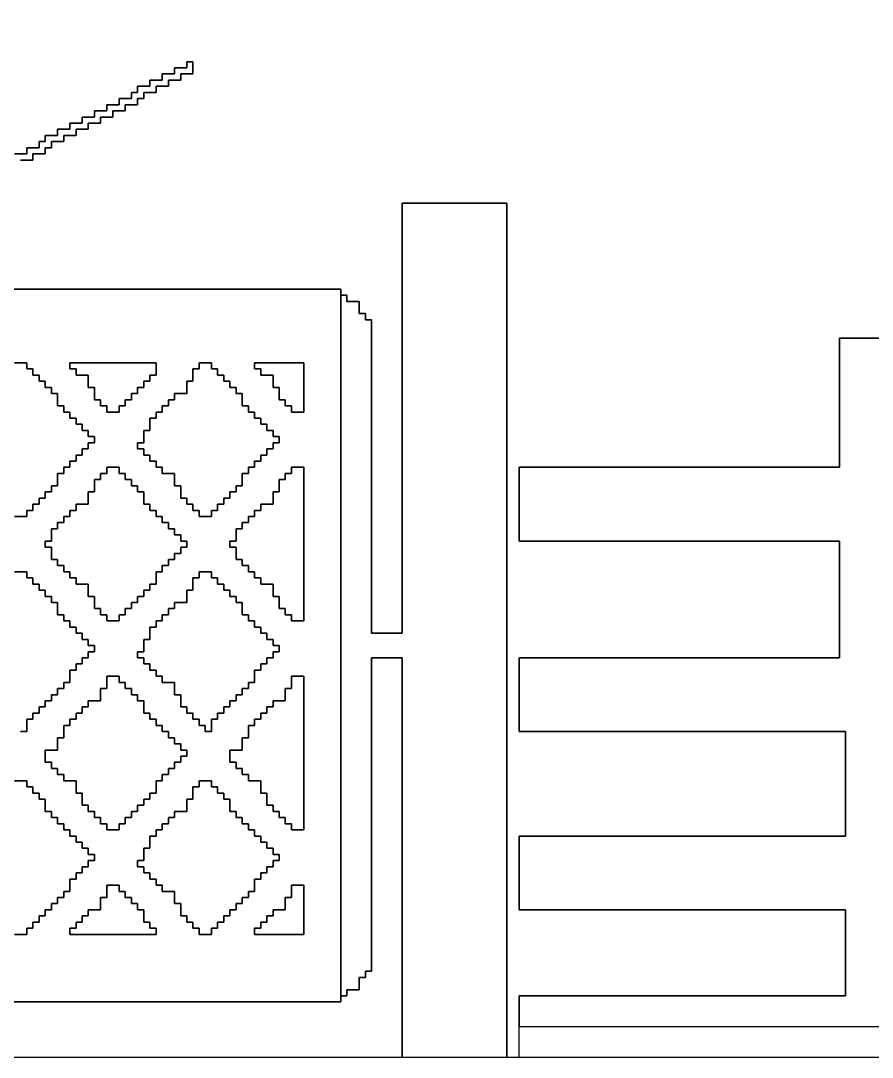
# Model space of a CAD drawing. Header units: millimetres. Extents: x 0 to 6624, y -35 to 3500.
# Drawn here: x 5465.1 to 5784.4, y 0 to 388.9 of the extents above; entities that cross this region are included whole.
import ezdxf

# ---------------------------------------------------------------- set-up
doc = ezdxf.new("R2010")
doc.units = ezdxf.units.MM
for name, color, linetype in [('AUTHORITY_DIMENSIONS', 7, 'Continuous'), ('garden_ground', 7, 'Continuous'), ('shiorido', 7, 'Continuous'), ('yotsume_gaki', 7, 'Continuous')]:
    doc.layers.add(name, color=color, linetype=linetype)

msp = doc.modelspace()

# ---------------------------------------------------------------- linework, layer by layer
at = {"layer": 'AUTHORITY_DIMENSIONS'}
msp.add_lwpolyline([(4080, 0), (6580, 0), (6580, 3500), (4080, 3500)], close=True, dxfattribs=at)
at = {"layer": 'garden_ground'}
for points in [[(5462.73, 338.93), (5467.35, 338.93), (5467.35, 341.24), (5471.97, 341.24), (5471.97, 343.54), (5474.28, 343.54), (5474.28, 345.85), (5478.89, 345.85), (5478.89, 348.16), (5483.51, 348.16), (5483.51, 350.46), (5488.13, 350.46), (5488.13, 352.77), (5492.74, 352.77), (5492.74, 355.07), (5497.36, 355.07), (5497.36, 357.38), (5501.98, 357.38), (5501.98, 359.68), (5506.59, 359.68), (5506.59, 361.99), (5508.9, 361.99), (5508.9, 364.3), (5513.52, 364.3), (5513.52, 366.6), (5518.13, 366.6), (5518.13, 368.91), (5522.75, 368.91), (5522.75, 371.21), (5527.37, 371.21), (5527.37, 373.52), (5529.68, 373.52), (5529.68, 368.91), (5525.06, 368.91), (5525.06, 366.6), (5520.44, 366.6), (5520.44, 364.3), (5515.83, 364.3), (5515.83, 361.99), (5511.21, 361.99), (5511.21, 359.68), (5508.9, 359.68), (5508.9, 357.38), (5504.28, 357.38), (5504.28, 355.07), (5499.67, 355.07), (5499.67, 352.77), (5495.05, 352.77), (5495.05, 350.46), (5490.43, 350.46), (5490.43, 348.16), (5485.82, 348.16), (5485.82, 345.85), (5481.2, 345.85), (5481.2, 343.54), (5476.58, 343.54), (5476.58, 341.24), (5474.28, 341.24), (5474.28, 338.93), (5469.66, 338.93), (5469.66, 336.63), (5465.04, 336.63)], [(5377.32, 288.21), (5585.08, 288.21), (5585.08, 285.9), (5587.39, 285.9), (5587.39, 283.6), (5592, 283.6), (5592, 278.99), (5594.31, 278.99), (5594.31, 276.68), (5596.62, 276.68), (5596.62, 159.09), (5608.16, 159.09), (5608.16, 320.49), (5647.41, 320.49), (5647.41, 0), (5652.02, 0), (5652.02, 23.06), (5774.37, 23.06), (5774.37, 55.34), (5652.02, 55.34), (5652.02, 83), (5774.37, 83), (5774.37, 122.2), (5652.02, 122.2), (5652.02, 149.87), (5772.06, 149.87), (5772.06, 193.68), (5652.02, 193.68), (5652.02, 221.34), (5772.06, 221.34), (5772.06, 269.76), (5799.76, 269.76)], [(5462.73, 202.9), (5467.35, 202.9), (5467.35, 205.2), (5469.66, 205.2), (5469.66, 207.51), (5471.97, 207.51), (5471.97, 209.82), (5474.28, 209.82), (5474.28, 212.12), (5476.58, 212.12), (5476.58, 214.43), (5478.89, 214.43), (5478.89, 219.04), (5481.2, 219.04), (5481.2, 221.34), (5483.51, 221.34), (5483.51, 223.65), (5485.82, 223.65), (5485.82, 225.96), (5488.13, 225.96), (5488.13, 228.26), (5490.43, 228.26), (5490.43, 230.57), (5492.74, 230.57), (5492.74, 232.87), (5490.43, 232.87), (5490.43, 235.18), (5488.13, 235.18), (5488.13, 237.48), (5485.82, 237.48), (5485.82, 239.79), (5483.51, 239.79), (5483.51, 242.09), (5481.2, 242.09), (5481.2, 244.4), (5478.89, 244.4), (5478.89, 249.01), (5476.58, 249.01), (5476.58, 251.32), (5474.28, 251.32), (5474.28, 253.62), (5471.97, 253.62), (5471.97, 255.93), (5469.66, 255.93), (5469.66, 258.23), (5467.35, 258.23), (5467.35, 260.54), (5462.73, 260.54)], [(5465.04, 122.2), (5467.35, 122.2), (5467.35, 126.81), (5469.66, 126.81), (5469.66, 129.12), (5471.97, 129.12), (5471.97, 131.42), (5474.28, 131.42), (5474.28, 133.73), (5476.58, 133.73), (5476.58, 136.03), (5478.89, 136.03), (5478.89, 138.34), (5481.2, 138.34), (5481.2, 140.65), (5483.51, 140.65), (5483.51, 145.26), (5485.82, 145.26), (5485.82, 147.56), (5488.13, 147.56), (5488.13, 149.87), (5490.43, 149.87), (5490.43, 152.17), (5492.74, 152.17), (5492.74, 154.48), (5490.43, 154.48), (5490.43, 156.79), (5488.13, 156.79), (5488.13, 159.09), (5485.82, 159.09), (5485.82, 161.4), (5483.51, 161.4), (5483.51, 163.7), (5481.2, 163.7), (5481.2, 166.01), (5478.89, 166.01), (5478.89, 170.62), (5476.58, 170.62), (5476.58, 172.92), (5474.28, 172.92), (5474.28, 175.23), (5471.97, 175.23), (5471.97, 177.54), (5469.66, 177.54), (5469.66, 179.84), (5467.35, 179.84), (5467.35, 182.15), (5462.73, 182.15)], [(5095.7, 0), (5608.16, 0), (5608.16, 149.87), (5596.62, 149.87), (5596.62, 149.87), (5596.62, 32.28), (5594.31, 32.28), (5594.31, 29.97), (5592, 29.97), (5592, 25.36), (5587.39, 25.36), (5587.39, 23.06), (5585.08, 23.06), (5585.08, 20.75), (5118.78, 20.75)], [(5462.73, 46.11), (5467.35, 46.11), (5467.35, 48.42), (5469.66, 48.42), (5469.66, 50.72), (5471.97, 50.72), (5471.97, 53.03), (5474.28, 53.03), (5474.28, 55.34), (5476.58, 55.34), (5476.58, 57.64), (5478.89, 57.64), (5478.89, 59.95), (5481.2, 59.95), (5481.2, 62.25), (5483.51, 62.25), (5483.51, 66.86), (5485.82, 66.86), (5485.82, 69.17), (5488.13, 69.17), (5488.13, 71.48), (5490.43, 71.48), (5490.43, 73.78), (5492.74, 73.78), (5492.74, 76.09), (5490.43, 76.09), (5490.43, 78.39), (5488.13, 78.39), (5488.13, 80.7), (5485.82, 80.7), (5485.82, 83), (5483.51, 83), (5483.51, 85.31), (5481.2, 85.31), (5481.2, 87.62), (5478.89, 87.62), (5478.89, 89.92), (5476.58, 89.92), (5476.58, 92.23), (5474.28, 92.23), (5474.28, 96.84), (5471.97, 96.84), (5471.97, 99.14), (5469.66, 99.14), (5469.66, 101.45), (5467.35, 101.45), (5467.35, 103.75), (5462.73, 103.75)]]:
    msp.add_lwpolyline(points, dxfattribs=at)
for points in [[(5483.51, 260.54), (5483.51, 258.23), (5485.82, 258.23), (5485.82, 255.93), (5490.43, 255.93), (5490.43, 251.32), (5492.74, 251.32), (5492.74, 246.71), (5495.05, 246.71), (5495.05, 244.4), (5497.36, 244.4), (5497.36, 242.09), (5501.98, 242.09), (5501.98, 244.4), (5504.28, 244.4), (5504.28, 246.71), (5506.59, 246.71), (5506.59, 249.01), (5508.9, 249.01), (5508.9, 251.32), (5511.21, 251.32), (5511.21, 253.62), (5513.52, 253.62), (5513.52, 255.93), (5515.83, 255.93), (5515.83, 260.54), (5483.51, 260.54)], [(5531.99, 260.54), (5531.99, 258.23), (5529.68, 258.23), (5529.68, 253.62), (5527.37, 253.62), (5527.37, 249.01), (5522.75, 249.01), (5522.75, 246.71), (5520.44, 246.71), (5520.44, 244.4), (5518.13, 244.4), (5518.13, 242.09), (5515.83, 242.09), (5515.83, 239.79), (5513.52, 239.79), (5513.52, 235.18), (5511.21, 235.18), (5511.21, 230.57), (5508.9, 230.57), (5508.9, 228.26), (5511.21, 228.26), (5511.21, 225.96), (5513.52, 225.96), (5513.52, 223.65), (5515.83, 223.65), (5515.83, 221.34), (5518.13, 221.34), (5518.13, 219.04), (5522.75, 219.04), (5522.75, 214.43), (5525.06, 214.43), (5525.06, 209.82), (5527.37, 209.82), (5527.37, 207.51), (5529.68, 207.51), (5529.68, 205.2), (5531.99, 205.2), (5531.99, 202.9), (5536.6, 202.9), (5536.6, 205.2), (5538.91, 205.2), (5538.91, 207.51), (5541.22, 207.51), (5541.22, 209.82), (5543.53, 209.82), (5543.53, 212.12), (5545.84, 212.12), (5545.84, 214.43), (5548.14, 214.43), (5548.14, 219.04), (5550.45, 219.04), (5550.45, 221.34), (5552.76, 221.34), (5552.76, 223.65), (5555.07, 223.65), (5555.07, 225.96), (5557.38, 225.96), (5557.38, 228.26), (5559.69, 228.26), (5559.69, 230.57), (5561.99, 230.57), (5561.99, 232.87), (5559.69, 232.87), (5559.69, 235.18), (5557.38, 235.18), (5557.38, 237.48), (5555.07, 237.48), (5555.07, 239.79), (5552.76, 239.79), (5552.76, 242.09), (5550.45, 242.09), (5550.45, 244.4), (5548.14, 244.4), (5548.14, 249.01), (5545.84, 249.01), (5545.84, 251.32), (5543.53, 251.32), (5543.53, 253.62), (5541.22, 253.62), (5541.22, 255.93), (5538.91, 255.93), (5538.91, 258.23), (5536.6, 258.23), (5536.6, 260.54), (5531.99, 260.54)], [(5552.76, 260.54), (5552.76, 258.23), (5555.07, 258.23), (5555.07, 255.93), (5559.69, 255.93), (5559.69, 251.32), (5561.99, 251.32), (5561.99, 246.71), (5564.3, 246.71), (5564.3, 244.4), (5566.61, 244.4), (5566.61, 242.09), (5571.23, 242.09), (5571.23, 260.54), (5552.76, 260.54)], [(5497.36, 221.34), (5497.36, 219.04), (5495.05, 219.04), (5495.05, 216.73), (5492.74, 216.73), (5492.74, 212.12), (5490.43, 212.12), (5490.43, 207.51), (5485.82, 207.51), (5485.82, 205.2), (5483.51, 205.2), (5483.51, 202.9), (5481.2, 202.9), (5481.2, 200.59), (5478.89, 200.59), (5478.89, 198.29), (5476.58, 198.29), (5476.58, 193.68), (5474.28, 193.68), (5474.28, 191.37), (5476.58, 191.37), (5476.58, 186.76), (5478.89, 186.76), (5478.89, 184.45), (5481.2, 184.45), (5481.2, 182.15), (5483.51, 182.15), (5483.51, 179.84), (5485.82, 179.84), (5485.82, 177.54), (5490.43, 177.54), (5490.43, 172.92), (5492.74, 172.92), (5492.74, 168.31), (5495.05, 168.31), (5495.05, 166.01), (5497.36, 166.01), (5497.36, 163.7), (5501.98, 163.7), (5501.98, 166.01), (5504.28, 166.01), (5504.28, 168.31), (5506.59, 168.31), (5506.59, 170.62), (5508.9, 170.62), (5508.9, 172.92), (5511.21, 172.92), (5511.21, 175.23), (5513.52, 175.23), (5513.52, 177.54), (5515.83, 177.54), (5515.83, 182.15), (5518.13, 182.15), (5518.13, 184.45), (5520.44, 184.45), (5520.44, 186.76), (5522.75, 186.76), (5522.75, 189.06), (5525.06, 189.06), (5525.06, 191.37), (5527.37, 191.37), (5527.37, 193.68), (5525.06, 193.68), (5525.06, 195.98), (5522.75, 195.98), (5522.75, 198.29), (5520.44, 198.29), (5520.44, 200.59), (5518.13, 200.59), (5518.13, 202.9), (5515.83, 202.9), (5515.83, 205.2), (5513.52, 205.2), (5513.52, 207.51), (5511.21, 207.51), (5511.21, 212.12), (5508.9, 212.12), (5508.9, 214.43), (5506.59, 214.43), (5506.59, 216.73), (5504.28, 216.73), (5504.28, 219.04), (5501.98, 219.04), (5501.98, 221.34), (5497.36, 221.34)], [(5566.61, 221.34), (5566.61, 219.04), (5564.3, 219.04), (5564.3, 216.73), (5561.99, 216.73), (5561.99, 212.12), (5559.69, 212.12), (5559.69, 207.51), (5555.07, 207.51), (5555.07, 205.2), (5552.76, 205.2), (5552.76, 202.9), (5550.45, 202.9), (5550.45, 200.59), (5548.14, 200.59), (5548.14, 198.29), (5545.84, 198.29), (5545.84, 193.68), (5543.53, 193.68), (5543.53, 191.37), (5545.84, 191.37), (5545.84, 186.76), (5548.14, 186.76), (5548.14, 184.45), (5550.45, 184.45), (5550.45, 182.15), (5552.76, 182.15), (5552.76, 179.84), (5555.07, 179.84), (5555.07, 177.54), (5559.69, 177.54), (5559.69, 172.92), (5561.99, 172.92), (5561.99, 168.31), (5564.3, 168.31), (5564.3, 166.01), (5566.61, 166.01), (5566.61, 163.7), (5571.23, 163.7), (5571.23, 221.34), (5566.61, 221.34)], [(5531.99, 182.15), (5531.99, 179.84), (5529.68, 179.84), (5529.68, 175.23), (5527.37, 175.23), (5527.37, 170.62), (5522.75, 170.62), (5522.75, 168.31), (5520.44, 168.31), (5520.44, 166.01), (5518.13, 166.01), (5518.13, 163.7), (5515.83, 163.7), (5515.83, 161.4), (5513.52, 161.4), (5513.52, 156.79), (5511.21, 156.79), (5511.21, 152.17), (5508.9, 152.17), (5508.9, 149.87), (5511.21, 149.87), (5511.21, 147.56), (5513.52, 147.56), (5513.52, 145.26), (5515.83, 145.26), (5515.83, 142.95), (5518.13, 142.95), (5518.13, 140.65), (5522.75, 140.65), (5522.75, 136.03), (5525.06, 136.03), (5525.06, 131.42), (5527.37, 131.42), (5527.37, 129.12), (5529.68, 129.12), (5529.68, 126.81), (5531.99, 126.81), (5531.99, 124.51), (5534.29, 124.51), (5534.29, 122.2), (5536.6, 122.2), (5536.6, 126.81), (5538.91, 126.81), (5538.91, 129.12), (5541.22, 129.12), (5541.22, 131.42), (5543.53, 131.42), (5543.53, 133.73), (5545.84, 133.73), (5545.84, 136.03), (5548.14, 136.03), (5548.14, 138.34), (5550.45, 138.34), (5550.45, 140.65), (5552.76, 140.65), (5552.76, 145.26), (5555.07, 145.26), (5555.07, 147.56), (5557.38, 147.56), (5557.38, 149.87), (5559.69, 149.87), (5559.69, 152.17), (5561.99, 152.17), (5561.99, 154.48), (5559.69, 154.48), (5559.69, 156.79), (5557.38, 156.79), (5557.38, 159.09), (5555.07, 159.09), (5555.07, 161.4), (5552.76, 161.4), (5552.76, 163.7), (5550.45, 163.7), (5550.45, 166.01), (5548.14, 166.01), (5548.14, 170.62), (5545.84, 170.62), (5545.84, 172.92), (5543.53, 172.92), (5543.53, 175.23), (5541.22, 175.23), (5541.22, 177.54), (5538.91, 177.54), (5538.91, 179.84), (5536.6, 179.84), (5536.6, 182.15), (5531.99, 182.15)], [(5497.36, 142.95), (5497.36, 138.34), (5495.05, 138.34), (5495.05, 133.73), (5490.43, 133.73), (5490.43, 131.42), (5488.13, 131.42), (5488.13, 129.12), (5485.82, 129.12), (5485.82, 126.81), (5483.51, 126.81), (5483.51, 124.51), (5481.2, 124.51), (5481.2, 119.89), (5478.89, 119.89), (5478.89, 115.28), (5474.28, 115.28), (5474.28, 110.67), (5476.58, 110.67), (5476.58, 108.37), (5478.89, 108.37), (5478.89, 106.06), (5481.2, 106.06), (5481.2, 103.75), (5485.82, 103.75), (5485.82, 99.14), (5488.13, 99.14), (5488.13, 94.53), (5490.43, 94.53), (5490.43, 92.23), (5492.74, 92.23), (5492.74, 89.92), (5495.05, 89.92), (5495.05, 87.62), (5497.36, 87.62), (5497.36, 85.31), (5501.98, 85.31), (5501.98, 87.62), (5504.28, 87.62), (5504.28, 89.92), (5506.59, 89.92), (5506.59, 92.23), (5508.9, 92.23), (5508.9, 94.53), (5511.21, 94.53), (5511.21, 96.84), (5513.52, 96.84), (5513.52, 99.14), (5515.83, 99.14), (5515.83, 103.75), (5518.13, 103.75), (5518.13, 106.06), (5520.44, 106.06), (5520.44, 108.37), (5522.75, 108.37), (5522.75, 110.67), (5525.06, 110.67), (5525.06, 112.98), (5527.37, 112.98), (5527.37, 115.28), (5525.06, 115.28), (5525.06, 117.59), (5522.75, 117.59), (5522.75, 119.89), (5520.44, 119.89), (5520.44, 122.2), (5518.13, 122.2), (5518.13, 124.51), (5515.83, 124.51), (5515.83, 126.81), (5513.52, 126.81), (5513.52, 129.12), (5511.21, 129.12), (5511.21, 133.73), (5508.9, 133.73), (5508.9, 136.03), (5506.59, 136.03), (5506.59, 138.34), (5504.28, 138.34), (5504.28, 140.65), (5501.98, 140.65), (5501.98, 142.95), (5497.36, 142.95)], [(5566.61, 142.95), (5566.61, 138.34), (5564.3, 138.34), (5564.3, 133.73), (5559.69, 133.73), (5559.69, 131.42), (5557.38, 131.42), (5557.38, 129.12), (5555.07, 129.12), (5555.07, 126.81), (5552.76, 126.81), (5552.76, 124.51), (5550.45, 124.51), (5550.45, 119.89), (5548.14, 119.89), (5548.14, 115.28), (5543.53, 115.28), (5543.53, 110.67), (5545.84, 110.67), (5545.84, 108.37), (5548.14, 108.37), (5548.14, 106.06), (5550.45, 106.06), (5550.45, 103.75), (5555.07, 103.75), (5555.07, 99.14), (5557.38, 99.14), (5557.38, 94.53), (5559.69, 94.53), (5559.69, 92.23), (5561.99, 92.23), (5561.99, 89.92), (5564.3, 89.92), (5564.3, 87.62), (5566.61, 87.62), (5566.61, 85.31), (5571.23, 85.31), (5571.23, 142.95), (5566.61, 142.95)], [(5531.99, 103.75), (5531.99, 101.45), (5529.68, 101.45), (5529.68, 96.84), (5527.37, 96.84), (5527.37, 92.23), (5522.75, 92.23), (5522.75, 89.92), (5520.44, 89.92), (5520.44, 87.62), (5518.13, 87.62), (5518.13, 85.31), (5515.83, 85.31), (5515.83, 83), (5513.52, 83), (5513.52, 78.39), (5511.21, 78.39), (5511.21, 73.78), (5508.9, 73.78), (5508.9, 71.48), (5511.21, 71.48), (5511.21, 69.17), (5513.52, 69.17), (5513.52, 66.86), (5515.83, 66.86), (5515.83, 64.56), (5518.13, 64.56), (5518.13, 62.25), (5522.75, 62.25), (5522.75, 57.64), (5525.06, 57.64), (5525.06, 53.03), (5527.37, 53.03), (5527.37, 50.72), (5529.68, 50.72), (5529.68, 48.42), (5531.99, 48.42), (5531.99, 46.11), (5536.6, 46.11), (5536.6, 48.42), (5538.91, 48.42), (5538.91, 50.72), (5541.22, 50.72), (5541.22, 53.03), (5543.53, 53.03), (5543.53, 55.34), (5545.84, 55.34), (5545.84, 57.64), (5548.14, 57.64), (5548.14, 59.95), (5550.45, 59.95), (5550.45, 62.25), (5552.76, 62.25), (5552.76, 66.86), (5555.07, 66.86), (5555.07, 69.17), (5557.38, 69.17), (5557.38, 71.48), (5559.69, 71.48), (5559.69, 73.78), (5561.99, 73.78), (5561.99, 76.09), (5559.69, 76.09), (5559.69, 78.39), (5557.38, 78.39), (5557.38, 80.7), (5555.07, 80.7), (5555.07, 83), (5552.76, 83), (5552.76, 85.31), (5550.45, 85.31), (5550.45, 87.62), (5548.14, 87.62), (5548.14, 89.92), (5545.84, 89.92), (5545.84, 92.23), (5543.53, 92.23), (5543.53, 96.84), (5541.22, 96.84), (5541.22, 99.14), (5538.91, 99.14), (5538.91, 101.45), (5536.6, 101.45), (5536.6, 103.75), (5531.99, 103.75)], [(5497.36, 64.56), (5497.36, 59.95), (5495.05, 59.95), (5495.05, 55.34), (5490.43, 55.34), (5490.43, 53.03), (5488.13, 53.03), (5488.13, 50.72), (5485.82, 50.72), (5485.82, 48.42), (5483.51, 48.42), (5483.51, 46.11), (5515.83, 46.11), (5515.83, 48.42), (5513.52, 48.42), (5513.52, 50.72), (5511.21, 50.72), (5511.21, 55.34), (5508.9, 55.34), (5508.9, 57.64), (5506.59, 57.64), (5506.59, 59.95), (5504.28, 59.95), (5504.28, 62.25), (5501.98, 62.25), (5501.98, 64.56), (5497.36, 64.56)], [(5566.61, 64.56), (5566.61, 59.95), (5564.3, 59.95), (5564.3, 55.34), (5559.69, 55.34), (5559.69, 53.03), (5557.38, 53.03), (5557.38, 50.72), (5555.07, 50.72), (5555.07, 48.42), (5552.76, 48.42), (5552.76, 46.11), (5571.23, 46.11), (5571.23, 64.56), (5566.61, 64.56)]]:
    msp.add_lwpolyline(points, close=True, dxfattribs=at)
at = {"layer": 'shiorido'}
for points in [[(5465.04, 336.63), (5469.66, 336.63), (5469.66, 338.93), (5474.28, 338.93), (5474.28, 341.24), (5476.58, 341.24), (5476.58, 343.54), (5481.2, 343.54), (5481.2, 345.85), (5485.82, 345.85), (5485.82, 348.16), (5490.43, 348.16), (5490.43, 350.46), (5495.05, 350.46), (5495.05, 352.77), (5499.67, 352.77), (5499.67, 355.07), (5504.28, 355.07), (5504.28, 357.38), (5508.9, 357.38), (5508.9, 359.68), (5511.21, 359.68), (5511.21, 361.99), (5515.83, 361.99), (5515.83, 364.3), (5520.44, 364.3), (5520.44, 366.6), (5525.06, 366.6), (5525.06, 368.91), (5529.68, 368.91), (5529.68, 373.52), (5527.37, 373.52), (5527.37, 373.52), (5527.37, 371.21), (5522.75, 371.21), (5522.75, 368.91), (5518.13, 368.91), (5518.13, 366.6), (5513.52, 366.6), (5513.52, 364.3), (5508.9, 364.3), (5508.9, 361.99), (5506.59, 361.99), (5506.59, 359.68), (5501.98, 359.68), (5501.98, 357.38), (5497.36, 357.38), (5497.36, 355.07), (5492.74, 355.07), (5492.74, 352.77), (5488.13, 352.77), (5488.13, 350.46), (5483.51, 350.46), (5483.51, 348.16), (5478.89, 348.16), (5478.89, 345.85), (5474.28, 345.85), (5474.28, 343.54), (5471.97, 343.54), (5471.97, 341.24), (5467.35, 341.24), (5467.35, 338.93), (5462.73, 338.93)], [(5118.78, 20.75), (5585.08, 20.75), (5585.08, 288.21), (5377.32, 288.21)], [(5462.73, 260.54), (5467.35, 260.54), (5467.35, 258.23), (5469.66, 258.23), (5469.66, 255.93), (5471.97, 255.93), (5471.97, 253.62), (5474.28, 253.62), (5474.28, 251.32), (5476.58, 251.32), (5476.58, 249.01), (5478.89, 249.01), (5478.89, 244.4), (5481.2, 244.4), (5481.2, 242.09), (5483.51, 242.09), (5483.51, 239.79), (5485.82, 239.79), (5485.82, 237.48), (5488.13, 237.48), (5488.13, 235.18), (5490.43, 235.18), (5490.43, 232.87), (5492.74, 232.87), (5492.74, 230.57), (5490.43, 230.57), (5490.43, 228.26), (5488.13, 228.26), (5488.13, 225.96), (5485.82, 225.96), (5485.82, 223.65), (5483.51, 223.65), (5483.51, 221.34), (5481.2, 221.34), (5481.2, 219.04), (5478.89, 219.04), (5478.89, 214.43), (5476.58, 214.43), (5476.58, 212.12), (5474.28, 212.12), (5474.28, 209.82), (5471.97, 209.82), (5471.97, 207.51), (5469.66, 207.51), (5469.66, 205.2), (5467.35, 205.2), (5467.35, 202.9), (5462.73, 202.9)], [(5462.73, 182.15), (5467.35, 182.15), (5467.35, 179.84), (5469.66, 179.84), (5469.66, 177.54), (5471.97, 177.54), (5471.97, 175.23), (5474.28, 175.23), (5474.28, 172.92), (5476.58, 172.92), (5476.58, 170.62), (5478.89, 170.62), (5478.89, 166.01), (5481.2, 166.01), (5481.2, 163.7), (5483.51, 163.7), (5483.51, 161.4), (5485.82, 161.4), (5485.82, 159.09), (5488.13, 159.09), (5488.13, 156.79), (5490.43, 156.79), (5490.43, 154.48), (5492.74, 154.48), (5492.74, 152.17), (5490.43, 152.17), (5490.43, 149.87), (5488.13, 149.87), (5488.13, 147.56), (5485.82, 147.56), (5485.82, 145.26), (5483.51, 145.26), (5483.51, 140.65), (5481.2, 140.65), (5481.2, 138.34), (5478.89, 138.34), (5478.89, 136.03), (5476.58, 136.03), (5476.58, 133.73), (5474.28, 133.73), (5474.28, 131.42), (5471.97, 131.42), (5471.97, 129.12), (5469.66, 129.12), (5469.66, 126.81), (5467.35, 126.81), (5467.35, 122.2), (5465.04, 122.2)], [(5462.73, 103.75), (5467.35, 103.75), (5467.35, 101.45), (5469.66, 101.45), (5469.66, 99.14), (5471.97, 99.14), (5471.97, 96.84), (5474.28, 96.84), (5474.28, 92.23), (5476.58, 92.23), (5476.58, 89.92), (5478.89, 89.92), (5478.89, 87.62), (5481.2, 87.62), (5481.2, 85.31), (5483.51, 85.31), (5483.51, 83), (5485.82, 83), (5485.82, 80.7), (5488.13, 80.7), (5488.13, 78.39), (5490.43, 78.39), (5490.43, 76.09), (5492.74, 76.09), (5492.74, 73.78), (5490.43, 73.78), (5490.43, 71.48), (5488.13, 71.48), (5488.13, 69.17), (5485.82, 69.17), (5485.82, 66.86), (5483.51, 66.86), (5483.51, 62.25), (5481.2, 62.25), (5481.2, 59.95), (5478.89, 59.95), (5478.89, 57.64), (5476.58, 57.64), (5476.58, 55.34), (5474.28, 55.34), (5474.28, 53.03), (5471.97, 53.03), (5471.97, 50.72), (5469.66, 50.72), (5469.66, 48.42), (5467.35, 48.42), (5467.35, 46.11), (5462.73, 46.11)]]:
    msp.add_lwpolyline(points, dxfattribs=at)
for points in [[(5483.51, 260.54), (5515.83, 260.54), (5515.83, 255.93), (5513.52, 255.93), (5513.52, 253.62), (5511.21, 253.62), (5511.21, 251.32), (5508.9, 251.32), (5508.9, 249.01), (5506.59, 249.01), (5506.59, 246.71), (5504.28, 246.71), (5504.28, 244.4), (5501.98, 244.4), (5501.98, 242.09), (5497.36, 242.09), (5497.36, 244.4), (5495.05, 244.4), (5495.05, 246.71), (5492.74, 246.71), (5492.74, 251.32), (5490.43, 251.32), (5490.43, 255.93), (5485.82, 255.93), (5485.82, 258.23), (5483.51, 258.23), (5483.51, 260.54)], [(5531.99, 260.54), (5536.6, 260.54), (5536.6, 258.23), (5538.91, 258.23), (5538.91, 255.93), (5541.22, 255.93), (5541.22, 253.62), (5543.53, 253.62), (5543.53, 251.32), (5545.84, 251.32), (5545.84, 249.01), (5548.14, 249.01), (5548.14, 244.4), (5550.45, 244.4), (5550.45, 242.09), (5552.76, 242.09), (5552.76, 239.79), (5555.07, 239.79), (5555.07, 237.48), (5557.38, 237.48), (5557.38, 235.18), (5559.69, 235.18), (5559.69, 232.87), (5561.99, 232.87), (5561.99, 230.57), (5559.69, 230.57), (5559.69, 228.26), (5557.38, 228.26), (5557.38, 225.96), (5555.07, 225.96), (5555.07, 223.65), (5552.76, 223.65), (5552.76, 221.34), (5550.45, 221.34), (5550.45, 219.04), (5548.14, 219.04), (5548.14, 214.43), (5545.84, 214.43), (5545.84, 212.12), (5543.53, 212.12), (5543.53, 209.82), (5541.22, 209.82), (5541.22, 207.51), (5538.91, 207.51), (5538.91, 205.2), (5536.6, 205.2), (5536.6, 202.9), (5531.99, 202.9), (5531.99, 205.2), (5529.68, 205.2), (5529.68, 207.51), (5527.37, 207.51), (5527.37, 209.82), (5525.06, 209.82), (5525.06, 214.43), (5522.75, 214.43), (5522.75, 219.04), (5518.13, 219.04), (5518.13, 221.34), (5515.83, 221.34), (5515.83, 223.65), (5513.52, 223.65), (5513.52, 225.96), (5511.21, 225.96), (5511.21, 228.26), (5508.9, 228.26), (5508.9, 230.57), (5511.21, 230.57), (5511.21, 235.18), (5513.52, 235.18), (5513.52, 239.79), (5515.83, 239.79), (5515.83, 242.09), (5518.13, 242.09), (5518.13, 244.4), (5520.44, 244.4), (5520.44, 246.71), (5522.75, 246.71), (5522.75, 249.01), (5527.37, 249.01), (5527.37, 253.62), (5529.68, 253.62), (5529.68, 258.23), (5531.99, 258.23), (5531.99, 260.54)], [(5552.76, 260.54), (5571.23, 260.54), (5571.23, 242.09), (5566.61, 242.09), (5566.61, 244.4), (5564.3, 244.4), (5564.3, 246.71), (5561.99, 246.71), (5561.99, 251.32), (5559.69, 251.32), (5559.69, 255.93), (5555.07, 255.93), (5555.07, 258.23), (5552.76, 258.23), (5552.76, 260.54)], [(5497.36, 221.34), (5501.98, 221.34), (5501.98, 219.04), (5504.28, 219.04), (5504.28, 216.73), (5506.59, 216.73), (5506.59, 214.43), (5508.9, 214.43), (5508.9, 212.12), (5511.21, 212.12), (5511.21, 207.51), (5513.52, 207.51), (5513.52, 205.2), (5515.83, 205.2), (5515.83, 202.9), (5518.13, 202.9), (5518.13, 200.59), (5520.44, 200.59), (5520.44, 198.29), (5522.75, 198.29), (5522.75, 195.98), (5525.06, 195.98), (5525.06, 193.68), (5527.37, 193.68), (5527.37, 191.37), (5525.06, 191.37), (5525.06, 189.06), (5522.75, 189.06), (5522.75, 186.76), (5520.44, 186.76), (5520.44, 184.45), (5518.13, 184.45), (5518.13, 182.15), (5515.83, 182.15), (5515.83, 177.54), (5513.52, 177.54), (5513.52, 175.23), (5511.21, 175.23), (5511.21, 172.92), (5508.9, 172.92), (5508.9, 170.62), (5506.59, 170.62), (5506.59, 168.31), (5504.28, 168.31), (5504.28, 166.01), (5501.98, 166.01), (5501.98, 163.7), (5497.36, 163.7), (5497.36, 166.01), (5495.05, 166.01), (5495.05, 168.31), (5492.74, 168.31), (5492.74, 172.92), (5490.43, 172.92), (5490.43, 177.54), (5485.82, 177.54), (5485.82, 179.84), (5483.51, 179.84), (5483.51, 182.15), (5481.2, 182.15), (5481.2, 184.45), (5478.89, 184.45), (5478.89, 186.76), (5476.58, 186.76), (5476.58, 191.37), (5474.28, 191.37), (5474.28, 193.68), (5476.58, 193.68), (5476.58, 198.29), (5478.89, 198.29), (5478.89, 200.59), (5481.2, 200.59), (5481.2, 202.9), (5483.51, 202.9), (5483.51, 205.2), (5485.82, 205.2), (5485.82, 207.51), (5490.43, 207.51), (5490.43, 212.12), (5492.74, 212.12), (5492.74, 216.73), (5495.05, 216.73), (5495.05, 219.04), (5497.36, 219.04), (5497.36, 221.34)], [(5566.61, 221.34), (5571.23, 221.34), (5571.23, 163.7), (5566.61, 163.7), (5566.61, 166.01), (5564.3, 166.01), (5564.3, 168.31), (5561.99, 168.31), (5561.99, 172.92), (5559.69, 172.92), (5559.69, 177.54), (5555.07, 177.54), (5555.07, 179.84), (5552.76, 179.84), (5552.76, 182.15), (5550.45, 182.15), (5550.45, 184.45), (5548.14, 184.45), (5548.14, 186.76), (5545.84, 186.76), (5545.84, 191.37), (5543.53, 191.37), (5543.53, 193.68), (5545.84, 193.68), (5545.84, 198.29), (5548.14, 198.29), (5548.14, 200.59), (5550.45, 200.59), (5550.45, 202.9), (5552.76, 202.9), (5552.76, 205.2), (5555.07, 205.2), (5555.07, 207.51), (5559.69, 207.51), (5559.69, 212.12), (5561.99, 212.12), (5561.99, 216.73), (5564.3, 216.73), (5564.3, 219.04), (5566.61, 219.04), (5566.61, 221.34)], [(5531.99, 182.15), (5536.6, 182.15), (5536.6, 179.84), (5538.91, 179.84), (5538.91, 177.54), (5541.22, 177.54), (5541.22, 175.23), (5543.53, 175.23), (5543.53, 172.92), (5545.84, 172.92), (5545.84, 170.62), (5548.14, 170.62), (5548.14, 166.01), (5550.45, 166.01), (5550.45, 163.7), (5552.76, 163.7), (5552.76, 161.4), (5555.07, 161.4), (5555.07, 159.09), (5557.38, 159.09), (5557.38, 156.79), (5559.69, 156.79), (5559.69, 154.48), (5561.99, 154.48), (5561.99, 152.17), (5559.69, 152.17), (5559.69, 149.87), (5557.38, 149.87), (5557.38, 147.56), (5555.07, 147.56), (5555.07, 145.26), (5552.76, 145.26), (5552.76, 140.65), (5550.45, 140.65), (5550.45, 138.34), (5548.14, 138.34), (5548.14, 136.03), (5545.84, 136.03), (5545.84, 133.73), (5543.53, 133.73), (5543.53, 131.42), (5541.22, 131.42), (5541.22, 129.12), (5538.91, 129.12), (5538.91, 126.81), (5536.6, 126.81), (5536.6, 122.2), (5534.29, 122.2), (5534.29, 124.51), (5531.99, 124.51), (5531.99, 126.81), (5529.68, 126.81), (5529.68, 129.12), (5527.37, 129.12), (5527.37, 131.42), (5525.06, 131.42), (5525.06, 136.03), (5522.75, 136.03), (5522.75, 140.65), (5518.13, 140.65), (5518.13, 142.95), (5515.83, 142.95), (5515.83, 145.26), (5513.52, 145.26), (5513.52, 147.56), (5511.21, 147.56), (5511.21, 149.87), (5508.9, 149.87), (5508.9, 152.17), (5511.21, 152.17), (5511.21, 156.79), (5513.52, 156.79), (5513.52, 161.4), (5515.83, 161.4), (5515.83, 163.7), (5518.13, 163.7), (5518.13, 166.01), (5520.44, 166.01), (5520.44, 168.31), (5522.75, 168.31), (5522.75, 170.62), (5527.37, 170.62), (5527.37, 175.23), (5529.68, 175.23), (5529.68, 179.84), (5531.99, 179.84), (5531.99, 182.15)], [(5497.36, 142.95), (5501.98, 142.95), (5501.98, 140.65), (5504.28, 140.65), (5504.28, 138.34), (5506.59, 138.34), (5506.59, 136.03), (5508.9, 136.03), (5508.9, 133.73), (5511.21, 133.73), (5511.21, 129.12), (5513.52, 129.12), (5513.52, 126.81), (5515.83, 126.81), (5515.83, 124.51), (5518.13, 124.51), (5518.13, 122.2), (5520.44, 122.2), (5520.44, 119.89), (5522.75, 119.89), (5522.75, 117.59), (5525.06, 117.59), (5525.06, 115.28), (5527.37, 115.28), (5527.37, 112.98), (5525.06, 112.98), (5525.06, 110.67), (5522.75, 110.67), (5522.75, 108.37), (5520.44, 108.37), (5520.44, 106.06), (5518.13, 106.06), (5518.13, 103.75), (5515.83, 103.75), (5515.83, 99.14), (5513.52, 99.14), (5513.52, 96.84), (5511.21, 96.84), (5511.21, 94.53), (5508.9, 94.53), (5508.9, 92.23), (5506.59, 92.23), (5506.59, 89.92), (5504.28, 89.92), (5504.28, 87.62), (5501.98, 87.62), (5501.98, 85.31), (5497.36, 85.31), (5497.36, 87.62), (5495.05, 87.62), (5495.05, 89.92), (5492.74, 89.92), (5492.74, 92.23), (5490.43, 92.23), (5490.43, 94.53), (5488.13, 94.53), (5488.13, 99.14), (5485.82, 99.14), (5485.82, 103.75), (5481.2, 103.75), (5481.2, 106.06), (5478.89, 106.06), (5478.89, 108.37), (5476.58, 108.37), (5476.58, 110.67), (5474.28, 110.67), (5474.28, 115.28), (5478.89, 115.28), (5478.89, 119.89), (5481.2, 119.89), (5481.2, 124.51), (5483.51, 124.51), (5483.51, 126.81), (5485.82, 126.81), (5485.82, 129.12), (5488.13, 129.12), (5488.13, 131.42), (5490.43, 131.42), (5490.43, 133.73), (5495.05, 133.73), (5495.05, 138.34), (5497.36, 138.34), (5497.36, 142.95)], [(5566.61, 142.95), (5571.23, 142.95), (5571.23, 85.31), (5566.61, 85.31), (5566.61, 87.62), (5564.3, 87.62), (5564.3, 89.92), (5561.99, 89.92), (5561.99, 92.23), (5559.69, 92.23), (5559.69, 94.53), (5557.38, 94.53), (5557.38, 99.14), (5555.07, 99.14), (5555.07, 103.75), (5550.45, 103.75), (5550.45, 106.06), (5548.14, 106.06), (5548.14, 108.37), (5545.84, 108.37), (5545.84, 110.67), (5543.53, 110.67), (5543.53, 115.28), (5548.14, 115.28), (5548.14, 119.89), (5550.45, 119.89), (5550.45, 124.51), (5552.76, 124.51), (5552.76, 126.81), (5555.07, 126.81), (5555.07, 129.12), (5557.38, 129.12), (5557.38, 131.42), (5559.69, 131.42), (5559.69, 133.73), (5564.3, 133.73), (5564.3, 138.34), (5566.61, 138.34), (5566.61, 142.95)], [(5531.99, 103.75), (5536.6, 103.75), (5536.6, 101.45), (5538.91, 101.45), (5538.91, 99.14), (5541.22, 99.14), (5541.22, 96.84), (5543.53, 96.84), (5543.53, 92.23), (5545.84, 92.23), (5545.84, 89.92), (5548.14, 89.92), (5548.14, 87.62), (5550.45, 87.62), (5550.45, 85.31), (5552.76, 85.31), (5552.76, 83), (5555.07, 83), (5555.07, 80.7), (5557.38, 80.7), (5557.38, 78.39), (5559.69, 78.39), (5559.69, 76.09), (5561.99, 76.09), (5561.99, 73.78), (5559.69, 73.78), (5559.69, 71.48), (5557.38, 71.48), (5557.38, 69.17), (5555.07, 69.17), (5555.07, 66.86), (5552.76, 66.86), (5552.76, 62.25), (5550.45, 62.25), (5550.45, 59.95), (5548.14, 59.95), (5548.14, 57.64), (5545.84, 57.64), (5545.84, 55.34), (5543.53, 55.34), (5543.53, 53.03), (5541.22, 53.03), (5541.22, 50.72), (5538.91, 50.72), (5538.91, 48.42), (5536.6, 48.42), (5536.6, 46.11), (5531.99, 46.11), (5531.99, 48.42), (5529.68, 48.42), (5529.68, 50.72), (5527.37, 50.72), (5527.37, 53.03), (5525.06, 53.03), (5525.06, 57.64), (5522.75, 57.64), (5522.75, 62.25), (5518.13, 62.25), (5518.13, 64.56), (5515.83, 64.56), (5515.83, 66.86), (5513.52, 66.86), (5513.52, 69.17), (5511.21, 69.17), (5511.21, 71.48), (5508.9, 71.48), (5508.9, 73.78), (5511.21, 73.78), (5511.21, 78.39), (5513.52, 78.39), (5513.52, 83), (5515.83, 83), (5515.83, 85.31), (5518.13, 85.31), (5518.13, 87.62), (5520.44, 87.62), (5520.44, 89.92), (5522.75, 89.92), (5522.75, 92.23), (5527.37, 92.23), (5527.37, 96.84), (5529.68, 96.84), (5529.68, 101.45), (5531.99, 101.45), (5531.99, 103.75)], [(5497.36, 64.56), (5501.98, 64.56), (5501.98, 62.25), (5504.28, 62.25), (5504.28, 59.95), (5506.59, 59.95), (5506.59, 57.64), (5508.9, 57.64), (5508.9, 55.34), (5511.21, 55.34), (5511.21, 50.72), (5513.52, 50.72), (5513.52, 48.42), (5515.83, 48.42), (5515.83, 46.11), (5483.51, 46.11), (5483.51, 48.42), (5485.82, 48.42), (5485.82, 50.72), (5488.13, 50.72), (5488.13, 53.03), (5490.43, 53.03), (5490.43, 55.34), (5495.05, 55.34), (5495.05, 59.95), (5497.36, 59.95), (5497.36, 64.56)], [(5566.61, 64.56), (5571.23, 64.56), (5571.23, 46.11), (5552.76, 46.11), (5552.76, 48.42), (5555.07, 48.42), (5555.07, 50.72), (5557.38, 50.72), (5557.38, 53.03), (5559.69, 53.03), (5559.69, 55.34), (5564.3, 55.34), (5564.3, 59.95), (5566.61, 59.95), (5566.61, 64.56)]]:
    msp.add_lwpolyline(points, close=True, dxfattribs=at)
at = {"layer": 'yotsume_gaki'}
msp.add_lwpolyline([(5608.16, 320.49), (5608.16, 159.09), (5596.62, 159.09), (5596.62, 276.68), (5594.31, 276.68), (5594.31, 278.99), (5592, 278.99), (5592, 283.6), (5587.39, 283.6), (5587.39, 285.9), (5585.08, 285.9), (5585.08, 23.06), (5587.39, 23.06), (5587.39, 25.36), (5592, 25.36), (5592, 29.97), (5594.31, 29.97), (5594.31, 32.28), (5596.62, 32.28), (5596.62, 149.87), (5608.16, 149.87), (5608.16, 0), (5647.41, 0), (5647.41, 320.49), (5608.16, 320.49)], close=True, dxfattribs=at)
msp.add_lwpolyline([(5799.76, 269.76), (5772.06, 269.76), (5772.06, 221.34), (5652.02, 221.34), (5652.02, 193.68), (5772.06, 193.68), (5772.06, 149.87), (5652.02, 149.87), (5652.02, 122.2), (5774.37, 122.2), (5774.37, 83), (5652.02, 83), (5652.02, 55.34), (5774.37, 55.34), (5774.37, 23.06), (5652.02, 23.06), (5652.02, 11.53), (6586.93, 11.53)], dxfattribs=at)

doc.saveas('drawing.dxf')
